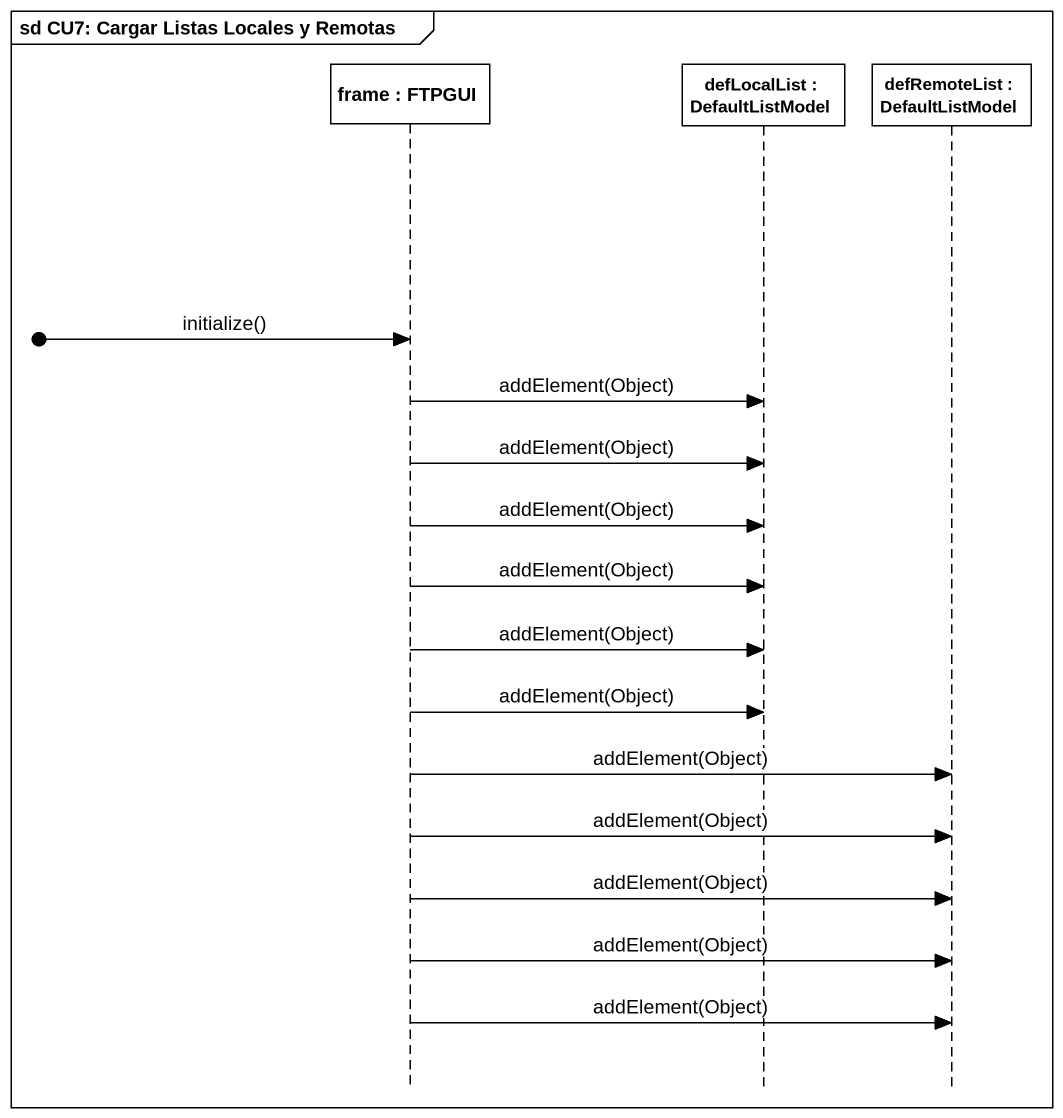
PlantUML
@startuml
mainframe sd CU7: Cargar Listas Locales y Remotas
hide footbox
participant "frame : FTPGUI" as frame_
participant "defLocalList : DefaultListModel" as defLocalList
participant "defRemoteList : DefaultListModel" as defRemoteList

[o-> frame_ : initialize()
frame_ -> defLocalList : addElement(Object)
frame_ -> defLocalList : addElement(Object)
frame_ -> defLocalList : addElement(Object)
frame_ -> defLocalList : addElement(Object)
frame_ -> defLocalList : addElement(Object)
frame_ -> defLocalList : addElement(Object)
frame_ -> defRemoteList : addElement(Object)
frame_ -> defRemoteList : addElement(Object)
frame_ -> defRemoteList : addElement(Object)
frame_ -> defRemoteList : addElement(Object)
frame_ -> defRemoteList : addElement(Object)
@enduml
